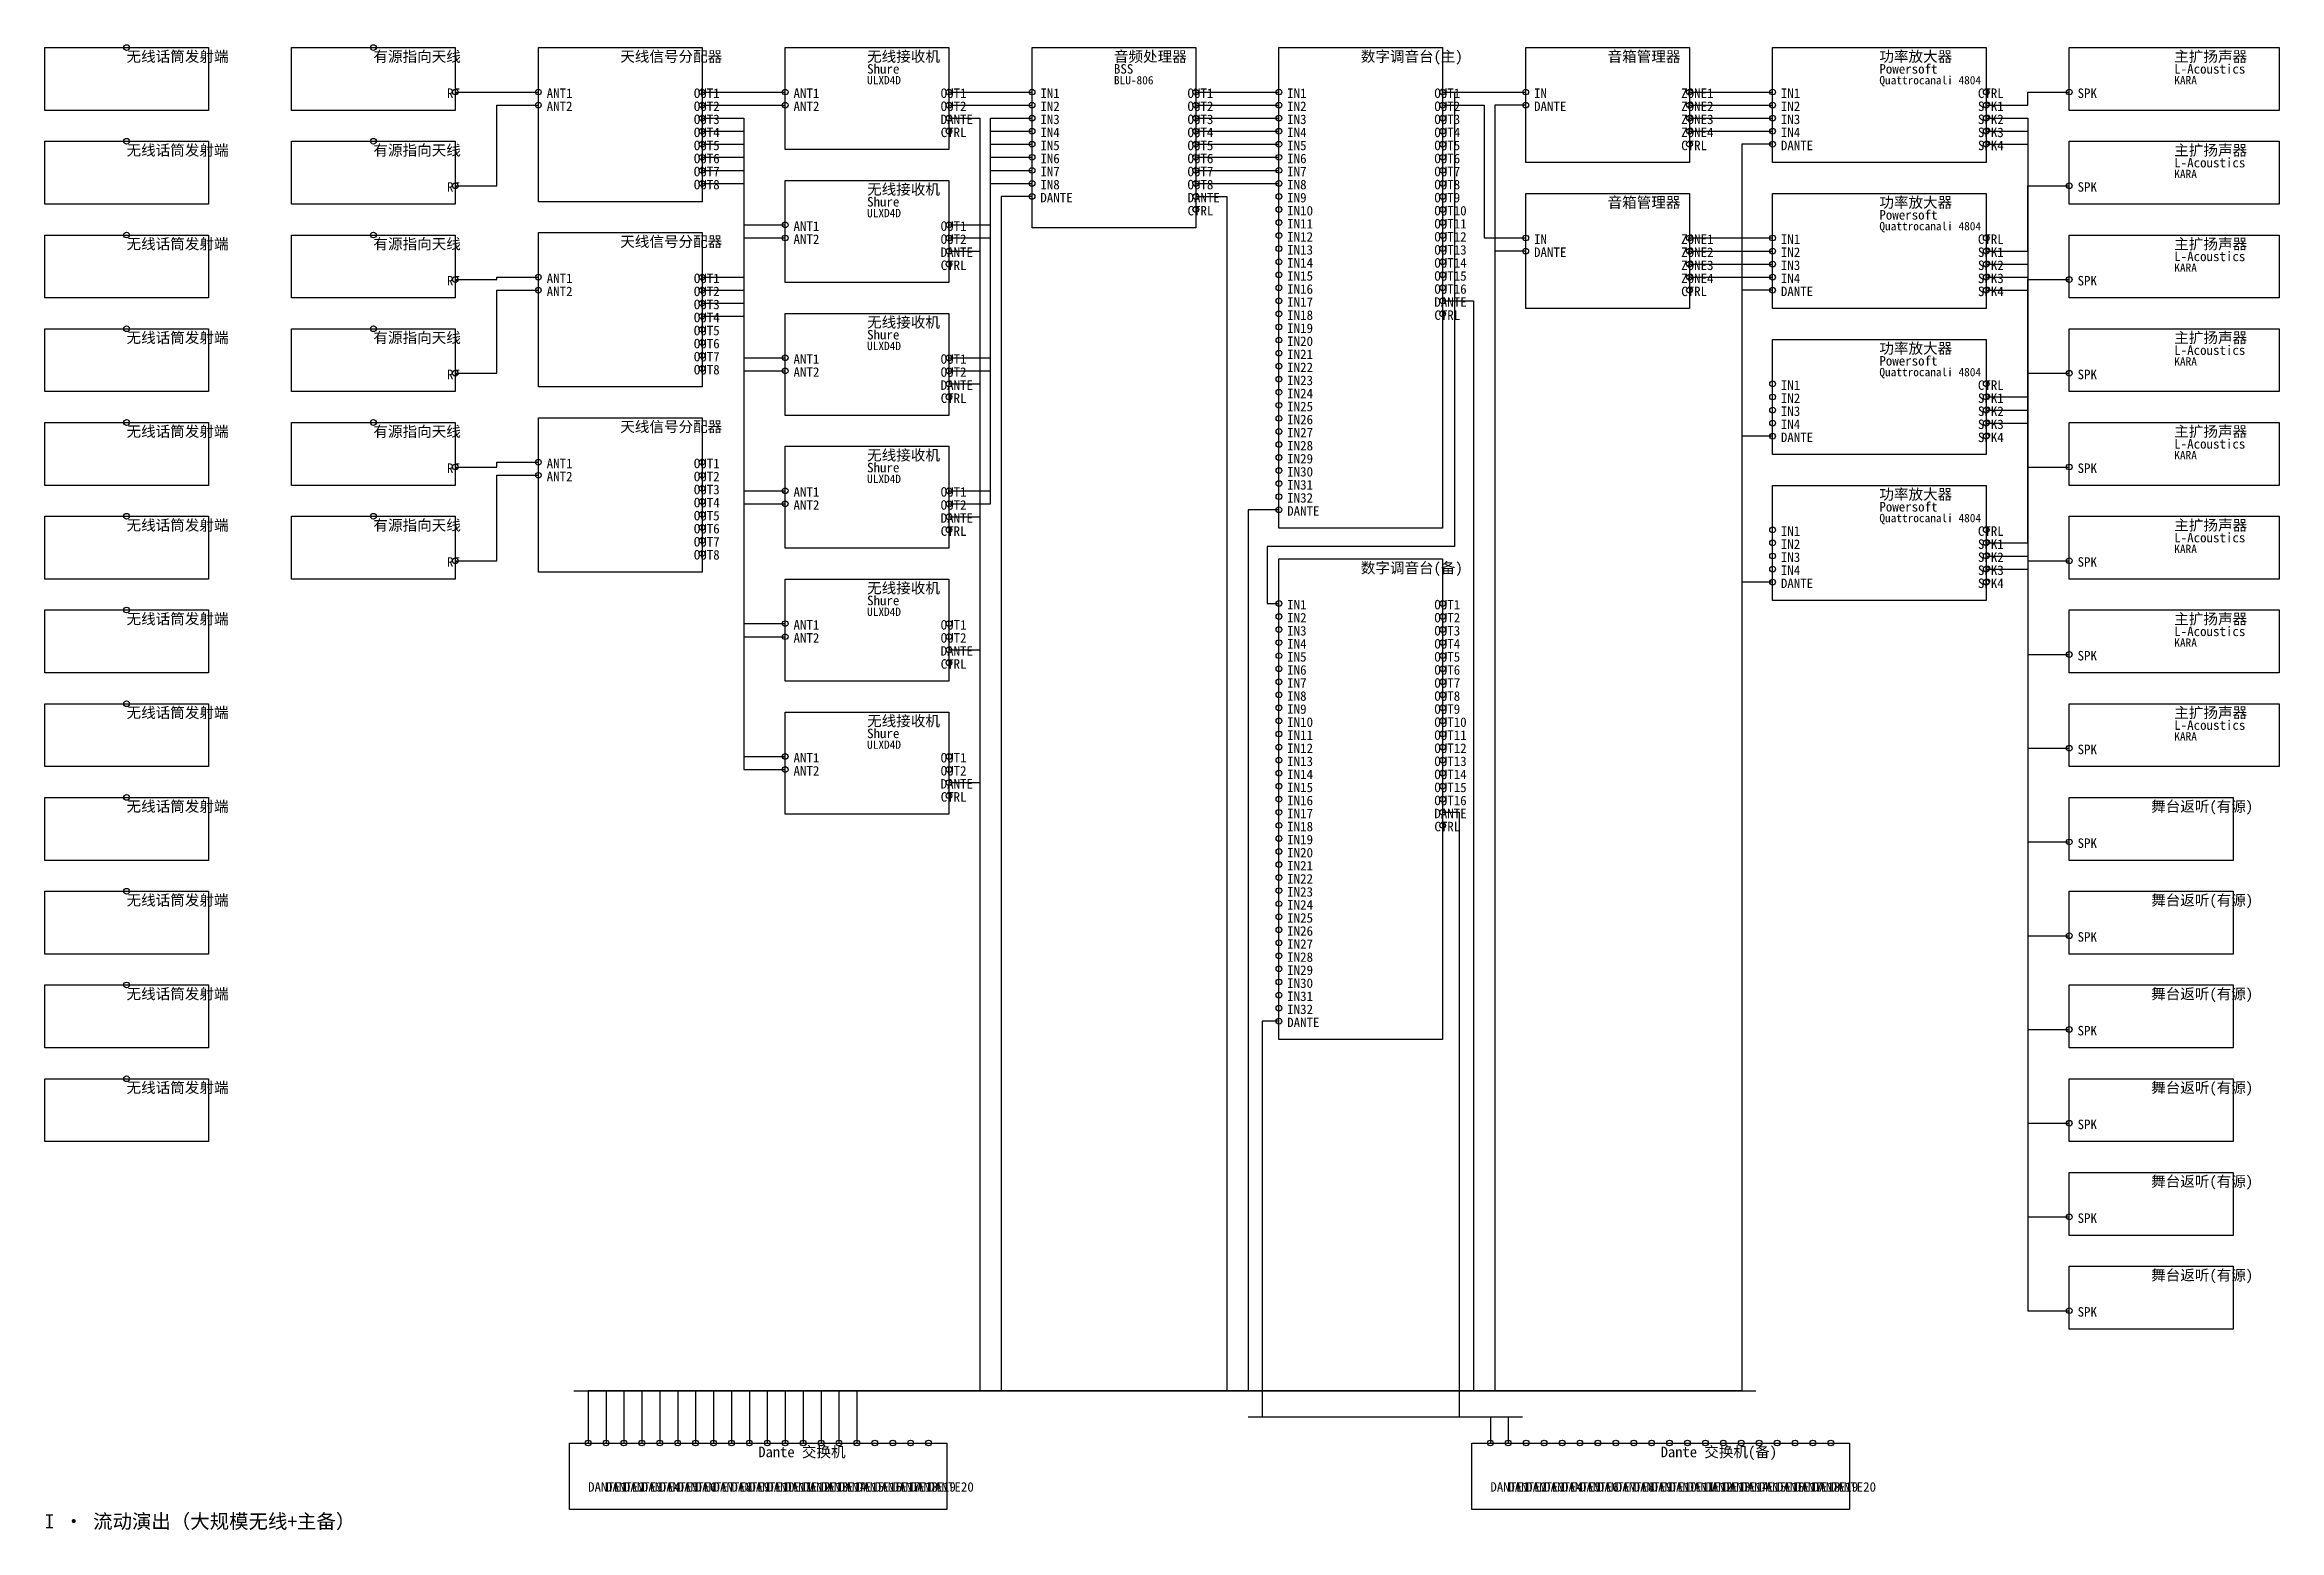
# Model space of a CAD drawing. Header units: metres. Extents: x 40 to 1923, y -1290 to -38.
import ezdxf

# ---------------------------------------------------------------- set-up
doc = ezdxf.new("R2010")
doc.units = ezdxf.units.M
for name, color, linetype in [('DEVICES', 7, 'Continuous'), ('LABELS', 7, 'Continuous'), ('PORTS', 6, 'Continuous'), ('WIRES_ANALOG', 4, 'Continuous'), ('WIRES_DANTE', 5, 'Continuous'), ('WIRES_RF', 40, 'Continuous'), ('WIRES_SPEAKER', 1, 'Continuous')]:
    doc.layers.add(name, color=color, linetype=linetype)
doc.styles.add('CJK', font='simsun.ttc')

msp = doc.modelspace()

# ---------------------------------------------------------------- linework, layer by layer
at = {"layer": 'DEVICES', "color": 7, "lineweight": 25, "true_color": 0xb4b2a9}
for points in [[(40, -40), (178, -40), (178, -93), (40, -93), (40, -40)], [(248, -40), (386, -40), (386, -93), (248, -93), (248, -40)], [(456, -40), (594, -40), (594, -170), (456, -170), (456, -40)], [(664, -40), (802, -40), (802, -126), (664, -126), (664, -40)], [(1288, -40), (1426, -40), (1426, -137), (1288, -137), (1288, -40)], [(1496, -40), (1676, -40), (1676, -137), (1496, -137), (1496, -40)], [(1746, -40), (1923, -40), (1923, -93), (1746, -93), (1746, -40)], [(40, -119), (178, -119), (178, -172), (40, -172), (40, -119)], [(248, -119), (386, -119), (386, -172), (248, -172), (248, -119)], [(1746, -119), (1923, -119), (1923, -172), (1746, -172), (1746, -119)], [(664, -152), (802, -152), (802, -238), (664, -238), (664, -152)], [(1288, -163), (1426, -163), (1426, -260), (1288, -260), (1288, -163)], [(1496, -163), (1676, -163), (1676, -260), (1496, -260), (1496, -163)], [(40, -198), (178, -198), (178, -251), (40, -251), (40, -198)], [(248, -198), (386, -198), (386, -251), (248, -251), (248, -198)], [(456, -196), (594, -196), (594, -326), (456, -326), (456, -196)], [(1746, -198), (1923, -198), (1923, -251), (1746, -251), (1746, -198)], [(40, -277), (178, -277), (178, -330), (40, -330), (40, -277)], [(248, -277), (386, -277), (386, -330), (248, -330), (248, -277)], [(664, -264), (802, -264), (802, -350), (664, -350), (664, -264)], [(1746, -277), (1923, -277), (1923, -330), (1746, -330), (1746, -277)], [(1496, -286), (1676, -286), (1676, -383), (1496, -383), (1496, -286)], [(40, -356), (178, -356), (178, -409), (40, -409), (40, -356)], [(248, -356), (386, -356), (386, -409), (248, -409), (248, -356)], [(456, -352), (594, -352), (594, -482), (456, -482), (456, -352)], [(1746, -356), (1923, -356), (1923, -409), (1746, -409), (1746, -356)], [(664, -376), (802, -376), (802, -462), (664, -462), (664, -376)], [(1496, -409), (1676, -409), (1676, -506), (1496, -506), (1496, -409)], [(40, -435), (178, -435), (178, -488), (40, -488), (40, -435)], [(248, -435), (386, -435), (386, -488), (248, -488), (248, -435)], [(1746, -435), (1923, -435), (1923, -488), (1746, -488), (1746, -435)], [(664, -488), (802, -488), (802, -574), (664, -574), (664, -488)], [(40, -514), (178, -514), (178, -567), (40, -567), (40, -514)], [(1746, -514), (1923, -514), (1923, -567), (1746, -567), (1746, -514)], [(40, -593), (178, -593), (178, -646), (40, -646), (40, -593)], [(664, -600), (802, -600), (802, -686), (664, -686), (664, -600)], [(1746, -593), (1923, -593), (1923, -646), (1746, -646), (1746, -593)], [(40, -672), (178, -672), (178, -725), (40, -725), (40, -672)], [(1746, -672), (1884, -672), (1884, -725), (1746, -725), (1746, -672)], [(40, -751), (178, -751), (178, -804), (40, -804), (40, -751)], [(1746, -751), (1884, -751), (1884, -804), (1746, -804), (1746, -751)], [(40, -830), (178, -830), (178, -883), (40, -883), (40, -830)], [(1746, -830), (1884, -830), (1884, -883), (1746, -883), (1746, -830)], [(40, -909), (178, -909), (178, -962), (40, -962), (40, -909)], [(1746, -909), (1884, -909), (1884, -962), (1746, -962), (1746, -909)], [(1746, -988), (1884, -988), (1884, -1041), (1746, -1041), (1746, -988)], [(1746, -1067), (1884, -1067), (1884, -1120), (1746, -1120), (1746, -1067)], [(482.3, -1216), (800.3, -1216), (800.3, -1272), (482.3, -1272), (482.3, -1216)], [(1242.7, -1216), (1560.7, -1216), (1560.7, -1272), (1242.7, -1272), (1242.7, -1216)]]:
    msp.add_lwpolyline(points, dxfattribs=at)
at = {"layer": 'DEVICES', "color": 7, "lineweight": 25, "true_color": 0x378add}
for points in [[(872, -40), (1010, -40), (1010, -192), (872, -192), (872, -40)], [(1080, -40), (1218, -40), (1218, -445), (1080, -445), (1080, -40)]]:
    msp.add_lwpolyline(points, dxfattribs=at)
at = {"layer": 'DEVICES', "color": 7, "lineweight": 25, "true_color": 0x5dcaa5}
msp.add_lwpolyline([(1080, -471), (1218, -471), (1218, -876), (1080, -876), (1080, -471)], dxfattribs=at)
at = {"layer": 'PORTS', "true_color": 0xe8923c}
for centre in [(109, -40), (317, -40), (386, -77.5), (456, -77.5), (594, -77.5), (664, -77.5), (456, -88.5), (594, -88.5), (664, -88.5), (594, -99.5), (594, -110.5), (109, -119), (317, -119), (594, -121.5), (594, -132.5), (594, -143.5), (386, -156.5), (594, -154.5), (664, -189.5), (109, -198), (317, -198), (664, -200.5), (386, -235.5), (456, -233.5), (456, -244.5), (594, -233.5), (594, -244.5), (594, -255.5), (109, -277), (317, -277), (594, -266.5), (594, -277.5), (594, -288.5), (594, -299.5), (664, -301.5), (386, -314.5), (594, -310.5), (664, -312.5), (109, -356), (317, -356), (386, -393.5), (456, -389.5), (594, -389.5), (456, -400.5), (594, -400.5), (594, -411.5), (664, -413.5), (109, -435), (317, -435), (594, -422.5), (594, -433.5), (664, -424.5), (594, -444.5), (386, -472.5), (594, -455.5), (594, -466.5), (109, -514), (664, -525.5), (664, -536.5), (109, -593), (664, -637.5), (664, -648.5), (109, -672), (109, -751), (109, -830), (109, -909)]:
    msp.add_circle(centre, 2.4, dxfattribs=at)
at = {"layer": 'PORTS', "true_color": 0x5dcaa5}
for centre in [(802, -77.5), (872, -77.5), (1010, -77.5), (1080, -77.5), (1218, -77.5), (1288, -77.5), (1426, -77.5), (1496, -77.5), (802, -88.5), (872, -88.5), (1010, -88.5), (1080, -88.5), (1218, -88.5), (1426, -88.5), (1496, -88.5), (872, -99.5), (872, -110.5), (1010, -99.5), (1010, -110.5), (1080, -99.5), (1080, -110.5), (1218, -99.5), (1218, -110.5), (1426, -99.5), (1426, -110.5), (1496, -99.5), (1496, -110.5), (872, -121.5), (872, -132.5), (1010, -121.5), (1010, -132.5), (1080, -121.5), (1080, -132.5), (1218, -121.5), (1218, -132.5), (872, -143.5), (1010, -143.5), (1080, -143.5), (1218, -143.5), (872, -154.5), (1010, -154.5), (1080, -154.5), (1080, -165.5), (1218, -154.5), (1218, -165.5), (802, -189.5), (1080, -176.5), (1080, -187.5), (1218, -176.5), (1218, -187.5), (802, -200.5), (1080, -198.5), (1080, -209.5), (1218, -198.5), (1218, -209.5), (1288, -200.5), (1426, -200.5), (1496, -200.5), (1080, -220.5), (1218, -220.5), (1426, -211.5), (1426, -222.5), (1496, -211.5), (1496, -222.5), (1080, -231.5), (1080, -242.5), (1218, -231.5), (1218, -242.5), (1426, -233.5), (1496, -233.5), (1080, -253.5), (1080, -264.5), (1080, -275.5), (802, -301.5), (1080, -286.5), (1080, -297.5), (802, -312.5), (1080, -308.5), (1080, -319.5), (1080, -330.5), (1496, -323.5), (1496, -334.5), (1080, -341.5), (1080, -352.5), (1496, -345.5), (1496, -356.5), (1080, -363.5), (1080, -374.5), (1080, -385.5), (1080, -396.5), (802, -413.5), (1080, -407.5), (802, -424.5), (1080, -418.5), (1496, -446.5), (1496, -457.5), (1496, -468.5), (1496, -479.5), (1080, -508.5), (1218, -508.5), (802, -525.5), (1080, -519.5), (1218, -519.5), (802, -536.5), (1080, -530.5), (1080, -541.5), (1218, -530.5), (1218, -541.5), (1080, -552.5), (1080, -563.5), (1218, -552.5), (1218, -563.5), (1080, -574.5), (1080, -585.5), (1218, -574.5), (1218, -585.5), (1080, -596.5), (1218, -596.5), (1080, -607.5), (1080, -618.5), (1218, -607.5), (1218, -618.5), (802, -637.5), (1080, -629.5), (1080, -640.5), (1218, -629.5), (1218, -640.5), (802, -648.5), (1080, -651.5), (1218, -651.5), (1080, -662.5), (1080, -673.5), (1218, -662.5), (1218, -673.5), (1080, -684.5), (1080, -695.5), (1080, -706.5), (1080, -717.5), (1080, -728.5), (1080, -739.5), (1080, -750.5), (1080, -761.5), (1080, -772.5), (1080, -783.5), (1080, -794.5), (1080, -805.5), (1080, -816.5), (1080, -827.5), (1080, -838.5), (1080, -849.5)]:
    msp.add_circle(centre, 2.4, dxfattribs=at)
at = {"layer": 'PORTS', "true_color": 0xb07cd9}
for centre in [(1676, -77.5), (802, -110.5), (1426, -121.5), (1010, -176.5), (1676, -200.5), (802, -222.5), (1426, -244.5), (1218, -264.5), (802, -334.5), (1676, -323.5), (802, -446.5), (1676, -446.5), (802, -558.5), (802, -670.5), (1218, -695.5)]:
    msp.add_circle(centre, 2.4, dxfattribs=at)
at = {"layer": 'PORTS', "true_color": 0xe8655a}
for centre in [(1746, -77.5), (1676, -88.5), (1676, -99.5), (1676, -110.5), (1676, -121.5), (1746, -156.5), (1676, -211.5), (1676, -222.5), (1676, -233.5), (1676, -244.5), (1746, -235.5), (1746, -314.5), (1676, -334.5), (1676, -345.5), (1676, -356.5), (1676, -367.5), (1746, -393.5), (1676, -457.5), (1676, -468.5), (1746, -472.5), (1676, -479.5), (1676, -490.5), (1746, -551.5), (1746, -630.5), (1746, -709.5), (1746, -788.5), (1746, -867.5), (1746, -946.5), (1746, -1025.5), (1746, -1104.5)]:
    msp.add_circle(centre, 2.4, dxfattribs=at)
at = {"layer": 'PORTS', "true_color": 0x378add}
for centre in [(1288, -88.5), (802, -99.5), (1496, -121.5), (872, -165.5), (1010, -165.5), (802, -211.5), (1288, -211.5), (1496, -244.5), (1218, -253.5), (802, -323.5), (1496, -367.5), (1080, -429.5), (802, -435.5), (1496, -490.5), (802, -547.5), (802, -659.5), (1218, -684.5), (1080, -860.5), (497.9, -1216), (513, -1216), (528.1, -1216), (543.2, -1216), (558.3, -1216), (573.4, -1216), (588.5, -1216), (603.6, -1216), (618.7, -1216), (633.8, -1216), (648.9, -1216), (664, -1216), (679.1, -1216), (694.2, -1216), (709.3, -1216), (724.4, -1216), (739.5, -1216), (754.6, -1216), (769.7, -1216), (784.8, -1216), (1258.2, -1216), (1273.3, -1216), (1288.4, -1216), (1303.5, -1216), (1318.6, -1216), (1333.7, -1216), (1348.8, -1216), (1363.9, -1216), (1379, -1216), (1394.1, -1216), (1409.2, -1216), (1424.3, -1216), (1439.4, -1216), (1454.5, -1216), (1469.6, -1216), (1484.7, -1216), (1499.8, -1216), (1514.9, -1216), (1530, -1216), (1545.1, -1216)]:
    msp.add_circle(centre, 2.4, dxfattribs=at)
at = {"layer": 'WIRES_ANALOG', "linetype": 'CONTINUOUS', "true_color": 0x5dcaa5}
for points in [[(802, -77.5), (812, -77.5), (837, -77.5), (837, -77.5), (862, -77.5), (872, -77.5)], [(802, -88.5), (812, -88.5), (837, -88.5), (837, -88.5), (862, -88.5), (872, -88.5)], [(1010, -77.5), (1020, -77.5), (1045, -77.5), (1045, -77.5), (1070, -77.5), (1080, -77.5)], [(1010, -88.5), (1020, -88.5), (1045, -88.5), (1045, -88.5), (1070, -88.5), (1080, -88.5)], [(1218, -77.5), (1228, -77.5), (1253, -77.5), (1253, -77.5), (1278, -77.5), (1288, -77.5)], [(1218, -88.5), (1228, -88.5), (1253, -88.5), (1253, -200.5), (1278, -200.5), (1288, -200.5)], [(1426, -77.5), (1436, -77.5), (1461, -77.5), (1461, -77.5), (1486, -77.5), (1496, -77.5)], [(1426, -88.5), (1436, -88.5), (1461, -88.5), (1461, -88.5), (1486, -88.5), (1496, -88.5)], [(802, -189.5), (812, -189.5), (837, -189.5), (837, -99.5), (862, -99.5), (872, -99.5)], [(802, -200.5), (812, -200.5), (837, -200.5), (837, -110.5), (862, -110.5), (872, -110.5)], [(1010, -99.5), (1020, -99.5), (1045, -99.5), (1045, -99.5), (1070, -99.5), (1080, -99.5)], [(1010, -110.5), (1020, -110.5), (1045, -110.5), (1045, -110.5), (1070, -110.5), (1080, -110.5)], [(1426, -99.5), (1436, -99.5), (1461, -99.5), (1461, -99.5), (1486, -99.5), (1496, -99.5)], [(1426, -110.5), (1436, -110.5), (1461, -110.5), (1461, -110.5), (1486, -110.5), (1496, -110.5)], [(802, -301.5), (812, -301.5), (837, -301.5), (837, -121.5), (862, -121.5), (872, -121.5)], [(1010, -121.5), (1020, -121.5), (1045, -121.5), (1045, -121.5), (1070, -121.5), (1080, -121.5)], [(802, -312.5), (812, -312.5), (837, -312.5), (837, -132.5), (862, -132.5), (872, -132.5)], [(802, -413.5), (812, -413.5), (837, -413.5), (837, -143.5), (862, -143.5), (872, -143.5)], [(1010, -132.5), (1020, -132.5), (1045, -132.5), (1045, -132.5), (1070, -132.5), (1080, -132.5)], [(1010, -143.5), (1020, -143.5), (1045, -143.5), (1045, -143.5), (1070, -143.5), (1080, -143.5)], [(802, -424.5), (812, -424.5), (837, -424.5), (837, -154.5), (862, -154.5), (872, -154.5)], [(1010, -154.5), (1020, -154.5), (1045, -154.5), (1045, -154.5), (1070, -154.5), (1080, -154.5)], [(1426, -200.5), (1436, -200.5), (1461, -200.5), (1461, -200.5), (1486, -200.5), (1496, -200.5)], [(1426, -211.5), (1436, -211.5), (1461, -211.5), (1461, -211.5), (1486, -211.5), (1496, -211.5)], [(1426, -222.5), (1436, -222.5), (1461, -222.5), (1461, -222.5), (1486, -222.5), (1496, -222.5)], [(1426, -233.5), (1436, -233.5), (1461, -233.5), (1461, -233.5), (1486, -233.5), (1496, -233.5)]]:
    msp.add_lwpolyline(points, dxfattribs=at)
at = {"layer": 'WIRES_ANALOG', "true_color": 0x4fb38f}
msp.add_lwpolyline([(1218, -77.5), (1228, -77.5), (1228, -460.5), (1070, -460.5), (1070, -508.5), (1080, -508.5)], dxfattribs=at)
at = {"layer": 'WIRES_DANTE', "linetype": 'CONTINUOUS', "true_color": 0x378add}
for points in [[(1288, -88.5), (1278, -88.5), (1262, -88.5), (1262, -1172), (648.9, -1172), (648.9, -1216)], [(802, -99.5), (812, -99.5), (828, -99.5), (828, -1172), (497.9, -1172), (497.9, -1216)], [(1496, -121.5), (1486, -121.5), (1470, -121.5), (1470, -1172), (679.1, -1172), (679.1, -1216)], [(872, -165.5), (862, -165.5), (846, -165.5), (846, -1172), (618.7, -1172), (618.7, -1216)], [(1010, -165.5), (1020, -165.5), (1036, -165.5), (1036, -1172), (633.8, -1172), (633.8, -1216)], [(802, -211.5), (812, -211.5), (828, -211.5), (828, -1172), (513, -1172), (513, -1216)], [(1288, -211.5), (1278, -211.5), (1262, -211.5), (1262, -1172), (664, -1172), (664, -1216)], [(1496, -244.5), (1486, -244.5), (1470, -244.5), (1470, -1172), (694.2, -1172), (694.2, -1216)], [(1218, -253.5), (1228, -253.5), (1244, -253.5), (1244, -1172), (603.6, -1172), (603.6, -1216)], [(802, -323.5), (812, -323.5), (828, -323.5), (828, -1172), (528.1, -1172), (528.1, -1216)], [(1496, -367.5), (1486, -367.5), (1470, -367.5), (1470, -1172), (709.3, -1172), (709.3, -1216)], [(1080, -429.5), (1070, -429.5), (1054, -429.5), (1054, -1172), (588.5, -1172), (588.5, -1216)], [(802, -435.5), (812, -435.5), (828, -435.5), (828, -1172), (543.2, -1172), (543.2, -1216)], [(1496, -490.5), (1486, -490.5), (1470, -490.5), (1470, -1172), (724.4, -1172), (724.4, -1216)], [(802, -547.5), (812, -547.5), (828, -547.5), (828, -1172), (558.3, -1172), (558.3, -1216)], [(802, -659.5), (812, -659.5), (828, -659.5), (828, -1172), (573.4, -1172), (573.4, -1216)], [(485.9, -1172), (1482, -1172)]]:
    msp.add_lwpolyline(points, dxfattribs=at)
at = {"layer": 'WIRES_DANTE', "true_color": 0x8a6bd4}
for points in [[(1218, -684.5), (1228, -684.5), (1232, -684.5), (1232, -1194), (1273.3, -1194), (1273.3, -1216)], [(1080, -860.5), (1070, -860.5), (1066, -860.5), (1066, -1194), (1258.2, -1194), (1258.2, -1216)], [(1054, -1194), (1285.3, -1194)]]:
    msp.add_lwpolyline(points, dxfattribs=at)
at = {"layer": 'WIRES_RF', "linetype": 'CONTINUOUS', "true_color": 0xe8923c}
for points in [[(386, -77.5), (396, -77.5), (421, -77.5), (421, -77.5), (446, -77.5), (456, -77.5)], [(386, -156.5), (396, -156.5), (421, -156.5), (421, -88.5), (446, -88.5), (456, -88.5)], [(594, -77.5), (604, -77.5), (629, -77.5), (629, -77.5), (654, -77.5), (664, -77.5)], [(594, -88.5), (604, -88.5), (629, -88.5), (629, -88.5), (654, -88.5), (664, -88.5)], [(594, -99.5), (604, -99.5), (629, -99.5), (629, -189.5), (654, -189.5), (664, -189.5)], [(594, -110.5), (604, -110.5), (629, -110.5), (629, -200.5), (654, -200.5), (664, -200.5)], [(594, -121.5), (604, -121.5), (629, -121.5), (629, -301.5), (654, -301.5), (664, -301.5)], [(594, -132.5), (604, -132.5), (629, -132.5), (629, -312.5), (654, -312.5), (664, -312.5)], [(594, -143.5), (604, -143.5), (629, -143.5), (629, -413.5), (654, -413.5), (664, -413.5)], [(594, -154.5), (604, -154.5), (629, -154.5), (629, -424.5), (654, -424.5), (664, -424.5)], [(386, -235.5), (396, -235.5), (421, -235.5), (421, -233.5), (446, -233.5), (456, -233.5)], [(386, -314.5), (396, -314.5), (421, -314.5), (421, -244.5), (446, -244.5), (456, -244.5)], [(594, -233.5), (604, -233.5), (629, -233.5), (629, -525.5), (654, -525.5), (664, -525.5)], [(594, -244.5), (604, -244.5), (629, -244.5), (629, -536.5), (654, -536.5), (664, -536.5)], [(594, -255.5), (604, -255.5), (629, -255.5), (629, -637.5), (654, -637.5), (664, -637.5)], [(594, -266.5), (604, -266.5), (629, -266.5), (629, -648.5), (654, -648.5), (664, -648.5)], [(386, -393.5), (396, -393.5), (421, -393.5), (421, -389.5), (446, -389.5), (456, -389.5)], [(386, -472.5), (396, -472.5), (421, -472.5), (421, -400.5), (446, -400.5), (456, -400.5)]]:
    msp.add_lwpolyline(points, dxfattribs=at)
at = {"layer": 'WIRES_SPEAKER', "linetype": 'CONTINUOUS', "true_color": 0xe8655a}
for points in [[(1676, -88.5), (1686, -88.5), (1711, -88.5), (1711, -77.5), (1736, -77.5), (1746, -77.5)], [(1676, -99.5), (1686, -99.5), (1711, -99.5), (1711, -393.5), (1736, -393.5), (1746, -393.5)], [(1676, -110.5), (1686, -110.5), (1711, -110.5), (1711, -709.5), (1736, -709.5), (1746, -709.5)], [(1676, -121.5), (1686, -121.5), (1711, -121.5), (1711, -1025.5), (1736, -1025.5), (1746, -1025.5)], [(1676, -211.5), (1686, -211.5), (1711, -211.5), (1711, -156.5), (1736, -156.5), (1746, -156.5)], [(1676, -222.5), (1686, -222.5), (1711, -222.5), (1711, -472.5), (1736, -472.5), (1746, -472.5)], [(1676, -233.5), (1686, -233.5), (1711, -233.5), (1711, -788.5), (1736, -788.5), (1746, -788.5)], [(1676, -334.5), (1686, -334.5), (1711, -334.5), (1711, -235.5), (1736, -235.5), (1746, -235.5)], [(1676, -244.5), (1686, -244.5), (1711, -244.5), (1711, -1104.5), (1736, -1104.5), (1746, -1104.5)], [(1676, -457.5), (1686, -457.5), (1711, -457.5), (1711, -314.5), (1736, -314.5), (1746, -314.5)], [(1676, -345.5), (1686, -345.5), (1711, -345.5), (1711, -551.5), (1736, -551.5), (1746, -551.5)], [(1676, -356.5), (1686, -356.5), (1711, -356.5), (1711, -867.5), (1736, -867.5), (1746, -867.5)], [(1676, -468.5), (1686, -468.5), (1711, -468.5), (1711, -630.5), (1736, -630.5), (1746, -630.5)], [(1676, -479.5), (1686, -479.5), (1711, -479.5), (1711, -946.5), (1736, -946.5), (1746, -946.5)]]:
    msp.add_lwpolyline(points, dxfattribs=at)

# ---------------------------------------------------------------- texts
at = {"layer": 'LABELS', "true_color": 0xf1efe8, "style": 'CJK'}
for s, height, p in [('无线话筒发射端', 9, (109, -52)), ('有源指向天线', 9, (317, -52)), ('天线信号分配器', 9, (525, -52)), ('无线接收机', 9, (733, -52)), ('音频处理器', 9, (941, -52)), ('数字调音台(主)', 9, (1149, -52)), ('音箱管理器', 9, (1357, -52)), ('功率放大器', 9, (1586, -52)), ('主扩扬声器', 9, (1834.5, -52)), ('无线话筒发射端', 9, (109, -131)), ('有源指向天线', 9, (317, -131)), ('主扩扬声器', 9, (1834.5, -131)), ('无线接收机', 9, (733, -164)), ('音箱管理器', 9, (1357, -175)), ('功率放大器', 9, (1586, -175)), ('无线话筒发射端', 9, (109, -210)), ('有源指向天线', 9, (317, -210)), ('天线信号分配器', 9, (525, -208)), ('主扩扬声器', 9, (1834.5, -210)), ('无线话筒发射端', 9, (109, -289)), ('有源指向天线', 9, (317, -289)), ('无线接收机', 9, (733, -276)), ('主扩扬声器', 9, (1834.5, -289)), ('功率放大器', 9, (1586, -298)), ('无线话筒发射端', 9, (109, -368)), ('有源指向天线', 9, (317, -368)), ('天线信号分配器', 9, (525, -364)), ('主扩扬声器', 9, (1834.5, -368)), ('无线接收机', 9, (733, -388)), ('功率放大器', 9, (1586, -421)), ('无线话筒发射端', 9, (109, -447)), ('有源指向天线', 9, (317, -447)), ('主扩扬声器', 9, (1834.5, -447)), ('数字调音台(备)', 9, (1149, -483)), ('无线接收机', 9, (733, -500)), ('无线话筒发射端', 9, (109, -526)), ('主扩扬声器', 9, (1834.5, -526)), ('无线话筒发射端', 9, (109, -605)), ('无线接收机', 9, (733, -612)), ('主扩扬声器', 9, (1834.5, -605)), ('无线话筒发射端', 9, (109, -684)), ('舞台返听(有源)', 9, (1815, -684)), ('无线话筒发射端', 9, (109, -763)), ('舞台返听(有源)', 9, (1815, -763)), ('无线话筒发射端', 9, (109, -842)), ('舞台返听(有源)', 9, (1815, -842)), ('无线话筒发射端', 9, (109, -921)), ('舞台返听(有源)', 9, (1815, -921)), ('舞台返听(有源)', 9, (1815, -1000)), ('舞台返听(有源)', 9, (1815, -1079)), ('Dante 交换机', 9, (641.3, -1228)), ('Dante 交换机(备)', 9, (1401.7, -1228)), ('I · 流动演出（大规模无线+主备）', 12, (40, -1288))]:
    msp.add_text(s, height=height, dxfattribs=at).set_placement(p)
at = {"layer": 'LABELS', "true_color": 0xc4c2b8, "style": 'CJK'}
for s, p in [('Shure', (733, -62)), ('BSS', (941, -62)), ('Powersoft', (1586, -62)), ('L-Acoustics', (1834.5, -62)), ('L-Acoustics', (1834.5, -141)), ('Shure', (733, -174)), ('Powersoft', (1586, -185)), ('L-Acoustics', (1834.5, -220)), ('Shure', (733, -286)), ('Powersoft', (1586, -308)), ('L-Acoustics', (1834.5, -299)), ('L-Acoustics', (1834.5, -378)), ('Shure', (733, -398)), ('Powersoft', (1586, -431)), ('L-Acoustics', (1834.5, -457)), ('Shure', (733, -510)), ('L-Acoustics', (1834.5, -536)), ('Shure', (733, -622)), ('L-Acoustics', (1834.5, -615))]:
    msp.add_text(s, height=8, dxfattribs=at).set_placement(p)
at = {"layer": 'LABELS', "true_color": 0xf5f5ec, "style": 'CJK'}
for s, p in [('RF', (379, -82.5)), ('ANT1', (463, -82.5)), ('OUT1', (587, -82.5)), ('ANT1', (671, -82.5)), ('OUT1', (795, -82.5)), ('IN1', (879, -82.5)), ('OUT1', (1003, -82.5)), ('IN1', (1087, -82.5)), ('OUT1', (1211, -82.5)), ('IN', (1295, -82.5)), ('ZONE1', (1419, -82.5)), ('IN1', (1503, -82.5)), ('CTRL', (1669, -82.5)), ('SPK', (1753, -82.5)), ('ANT2', (463, -93.5)), ('OUT2', (587, -93.5)), ('ANT2', (671, -93.5)), ('OUT2', (795, -93.5)), ('IN2', (879, -93.5)), ('OUT2', (1003, -93.5)), ('IN2', (1087, -93.5)), ('OUT2', (1211, -93.5)), ('DANTE', (1295, -93.5)), ('ZONE2', (1419, -93.5)), ('IN2', (1503, -93.5)), ('SPK1', (1669, -93.5)), ('OUT3', (587, -104.5)), ('OUT4', (587, -115.5)), ('CTRL', (795, -115.5)), ('DANTE', (795, -104.5)), ('IN3', (879, -104.5)), ('IN4', (879, -115.5)), ('OUT3', (1003, -104.5)), ('OUT4', (1003, -115.5)), ('IN3', (1087, -104.5)), ('IN4', (1087, -115.5)), ('OUT3', (1211, -104.5)), ('OUT4', (1211, -115.5)), ('ZONE3', (1419, -104.5)), ('ZONE4', (1419, -115.5)), ('IN3', (1503, -104.5)), ('IN4', (1503, -115.5)), ('SPK2', (1669, -104.5)), ('SPK3', (1669, -115.5)), ('OUT5', (587, -126.5)), ('OUT6', (587, -137.5)), ('IN5', (879, -126.5)), ('IN6', (879, -137.5)), ('OUT5', (1003, -126.5)), ('OUT6', (1003, -137.5)), ('IN5', (1087, -126.5)), ('IN6', (1087, -137.5)), ('OUT5', (1211, -126.5)), ('OUT6', (1211, -137.5)), ('CTRL', (1419, -126.5)), ('DANTE', (1503, -126.5)), ('SPK4', (1669, -126.5)), ('OUT7', (587, -148.5)), ('IN7', (879, -148.5)), ('OUT7', (1003, -148.5)), ('IN7', (1087, -148.5)), ('OUT7', (1211, -148.5)), ('RF', (379, -161.5)), ('OUT8', (587, -159.5)), ('DANTE', (879, -170.5)), ('IN8', (879, -159.5)), ('OUT8', (1003, -159.5)), ('DANTE', (1003, -170.5)), ('IN8', (1087, -159.5)), ('IN9', (1087, -170.5)), ('OUT8', (1211, -159.5)), ('OUT9', (1211, -170.5)), ('SPK', (1753, -161.5)), ('ANT1', (671, -194.5)), ('OUT1', (795, -194.5)), ('CTRL', (1003, -181.5)), ('IN10', (1087, -181.5)), ('IN11', (1087, -192.5)), ('OUT10', (1211, -181.5)), ('OUT11', (1211, -192.5)), ('ANT2', (671, -205.5)), ('OUT2', (795, -205.5)), ('IN12', (1087, -203.5)), ('IN13', (1087, -214.5)), ('OUT12', (1211, -203.5)), ('OUT13', (1211, -214.5)), ('IN', (1295, -205.5)), ('ZONE1', (1419, -205.5)), ('IN1', (1503, -205.5)), ('CTRL', (1669, -205.5)), ('CTRL', (795, -227.5)), ('DANTE', (795, -216.5)), ('IN14', (1087, -225.5)), ('OUT14', (1211, -225.5)), ('DANTE', (1295, -216.5)), ('ZONE2', (1419, -216.5)), ('ZONE3', (1419, -227.5)), ('IN2', (1503, -216.5)), ('IN3', (1503, -227.5)), ('SPK1', (1669, -216.5)), ('SPK2', (1669, -227.5)), ('RF', (379, -240.5)), ('ANT1', (463, -238.5)), ('ANT2', (463, -249.5)), ('OUT1', (587, -238.5)), ('OUT2', (587, -249.5)), ('IN15', (1087, -236.5)), ('IN16', (1087, -247.5)), ('OUT15', (1211, -236.5)), ('OUT16', (1211, -247.5)), ('ZONE4', (1419, -238.5)), ('CTRL', (1419, -249.5)), ('DANTE', (1503, -249.5)), ('IN4', (1503, -238.5)), ('SPK3', (1669, -238.5)), ('SPK4', (1669, -249.5)), ('SPK', (1753, -240.5)), ('OUT3', (587, -260.5)), ('OUT4', (587, -271.5)), ('IN17', (1087, -258.5)), ('IN18', (1087, -269.5)), ('CTRL', (1211, -269.5)), ('DANTE', (1211, -258.5)), ('OUT5', (587, -282.5)), ('IN19', (1087, -280.5)), ('OUT6', (587, -293.5)), ('OUT7', (587, -304.5)), ('ANT1', (671, -306.5)), ('OUT1', (795, -306.5)), ('IN20', (1087, -291.5)), ('IN21', (1087, -302.5)), ('RF', (379, -319.5)), ('OUT8', (587, -315.5)), ('ANT2', (671, -317.5)), ('OUT2', (795, -317.5)), ('IN22', (1087, -313.5)), ('IN23', (1087, -324.5)), ('SPK', (1753, -319.5)), ('CTRL', (795, -339.5)), ('DANTE', (795, -328.5)), ('IN24', (1087, -335.5)), ('IN25', (1087, -346.5)), ('IN1', (1503, -328.5)), ('IN2', (1503, -339.5)), ('CTRL', (1669, -328.5)), ('SPK1', (1669, -339.5)), ('IN26', (1087, -357.5)), ('IN3', (1503, -350.5)), ('IN4', (1503, -361.5)), ('SPK2', (1669, -350.5)), ('SPK3', (1669, -361.5)), ('IN27', (1087, -368.5)), ('IN28', (1087, -379.5)), ('DANTE', (1503, -372.5)), ('SPK4', (1669, -372.5)), ('RF', (379, -398.5)), ('ANT1', (463, -394.5)), ('OUT1', (587, -394.5)), ('IN29', (1087, -390.5)), ('IN30', (1087, -401.5)), ('SPK', (1753, -398.5)), ('ANT2', (463, -405.5)), ('OUT2', (587, -405.5)), ('OUT3', (587, -416.5)), ('ANT1', (671, -418.5)), ('OUT1', (795, -418.5)), ('IN31', (1087, -412.5)), ('OUT4', (587, -427.5)), ('OUT5', (587, -438.5)), ('ANT2', (671, -429.5)), ('OUT2', (795, -429.5)), ('DANTE', (795, -440.5)), ('DANTE', (1087, -434.5)), ('IN32', (1087, -423.5)), ('OUT6', (587, -449.5)), ('CTRL', (795, -451.5)), ('IN1', (1503, -451.5)), ('CTRL', (1669, -451.5)), ('RF', (379, -477.5)), ('OUT7', (587, -460.5)), ('OUT8', (587, -471.5)), ('IN2', (1503, -462.5)), ('IN3', (1503, -473.5)), ('SPK1', (1669, -462.5)), ('SPK2', (1669, -473.5)), ('SPK', (1753, -477.5)), ('DANTE', (1503, -495.5)), ('IN4', (1503, -484.5)), ('SPK3', (1669, -484.5)), ('SPK4', (1669, -495.5)), ('IN1', (1087, -513.5)), ('OUT1', (1211, -513.5)), ('ANT1', (671, -530.5)), ('OUT1', (795, -530.5)), ('IN2', (1087, -524.5)), ('OUT2', (1211, -524.5)), ('ANT2', (671, -541.5)), ('OUT2', (795, -541.5)), ('DANTE', (795, -552.5)), ('IN3', (1087, -535.5)), ('IN4', (1087, -546.5)), ('OUT3', (1211, -535.5)), ('OUT4', (1211, -546.5)), ('CTRL', (795, -563.5)), ('IN5', (1087, -557.5)), ('IN6', (1087, -568.5)), ('OUT5', (1211, -557.5)), ('OUT6', (1211, -568.5)), ('SPK', (1753, -556.5)), ('IN7', (1087, -579.5)), ('IN8', (1087, -590.5)), ('OUT7', (1211, -579.5)), ('OUT8', (1211, -590.5)), ('IN9', (1087, -601.5)), ('OUT9', (1211, -601.5)), ('IN10', (1087, -612.5)), ('IN11', (1087, -623.5)), ('OUT10', (1211, -612.5)), ('OUT11', (1211, -623.5)), ('ANT1', (671, -642.5)), ('OUT1', (795, -642.5)), ('IN12', (1087, -634.5)), ('IN13', (1087, -645.5)), ('OUT12', (1211, -634.5)), ('OUT13', (1211, -645.5)), ('SPK', (1753, -635.5)), ('ANT2', (671, -653.5)), ('OUT2', (795, -653.5)), ('DANTE', (795, -664.5)), ('IN14', (1087, -656.5)), ('OUT14', (1211, -656.5)), ('CTRL', (795, -675.5)), ('IN15', (1087, -667.5)), ('IN16', (1087, -678.5)), ('OUT15', (1211, -667.5)), ('OUT16', (1211, -678.5)), ('IN17', (1087, -689.5)), ('IN18', (1087, -700.5)), ('CTRL', (1211, -700.5)), ('DANTE', (1211, -689.5)), ('IN19', (1087, -711.5)), ('IN20', (1087, -722.5)), ('SPK', (1753, -714.5)), ('IN21', (1087, -733.5)), ('IN22', (1087, -744.5)), ('IN23', (1087, -755.5)), ('IN24', (1087, -766.5)), ('IN25', (1087, -777.5)), ('IN26', (1087, -788.5)), ('SPK', (1753, -793.5)), ('IN27', (1087, -799.5)), ('IN28', (1087, -810.5)), ('IN29', (1087, -821.5)), ('IN30', (1087, -832.5)), ('IN31', (1087, -843.5)), ('IN32', (1087, -854.5)), ('DANTE', (1087, -865.5)), ('SPK', (1753, -872.5)), ('SPK', (1753, -951.5)), ('SPK', (1753, -1030.5)), ('SPK', (1753, -1109.5)), ('DANTE1', (497.9, -1257)), ('DANTE2', (513, -1257)), ('DANTE3', (528.1, -1257)), ('DANTE4', (543.2, -1257)), ('DANTE5', (558.3, -1257)), ('DANTE6', (573.4, -1257)), ('DANTE7', (588.5, -1257)), ('DANTE8', (603.6, -1257)), ('DANTE9', (618.7, -1257)), ('DANTE10', (633.8, -1257)), ('DANTE11', (648.9, -1257)), ('DANTE12', (664, -1257)), ('DANTE13', (679.1, -1257)), ('DANTE14', (694.2, -1257)), ('DANTE15', (709.3, -1257)), ('DANTE16', (724.4, -1257)), ('DANTE17', (739.5, -1257)), ('DANTE18', (754.6, -1257)), ('DANTE19', (769.7, -1257)), ('DANTE20', (784.8, -1257)), ('DANTE1', (1258.2, -1257)), ('DANTE2', (1273.3, -1257)), ('DANTE3', (1288.4, -1257)), ('DANTE4', (1303.5, -1257)), ('DANTE5', (1318.6, -1257)), ('DANTE6', (1333.7, -1257)), ('DANTE7', (1348.8, -1257)), ('DANTE8', (1363.9, -1257)), ('DANTE9', (1379, -1257)), ('DANTE10', (1394.1, -1257)), ('DANTE11', (1409.2, -1257)), ('DANTE12', (1424.3, -1257)), ('DANTE13', (1439.4, -1257)), ('DANTE14', (1454.5, -1257)), ('DANTE15', (1469.6, -1257)), ('DANTE16', (1484.7, -1257)), ('DANTE17', (1499.8, -1257)), ('DANTE18', (1514.9, -1257)), ('DANTE19', (1530, -1257)), ('DANTE20', (1545.1, -1257))]:
    msp.add_text(s, height=8, dxfattribs=at).set_placement(p)
at = {"layer": 'LABELS', "true_color": 0x9a978d, "style": 'CJK'}
for s, p in [('ULXD4D', (733, -71)), ('BLU-806', (941, -71)), ('Quattrocanali 4804', (1586, -71)), ('KARA', (1834.5, -71)), ('KARA', (1834.5, -150)), ('ULXD4D', (733, -183)), ('Quattrocanali 4804', (1586, -194)), ('KARA', (1834.5, -229)), ('ULXD4D', (733, -295)), ('KARA', (1834.5, -308)), ('Quattrocanali 4804', (1586, -317)), ('KARA', (1834.5, -387)), ('ULXD4D', (733, -407)), ('Quattrocanali 4804', (1586, -440)), ('KARA', (1834.5, -466)), ('ULXD4D', (733, -519)), ('KARA', (1834.5, -545)), ('KARA', (1834.5, -624)), ('ULXD4D', (733, -631))]:
    msp.add_text(s, height=7, dxfattribs=at).set_placement(p)

doc.saveas('drawing.dxf')
